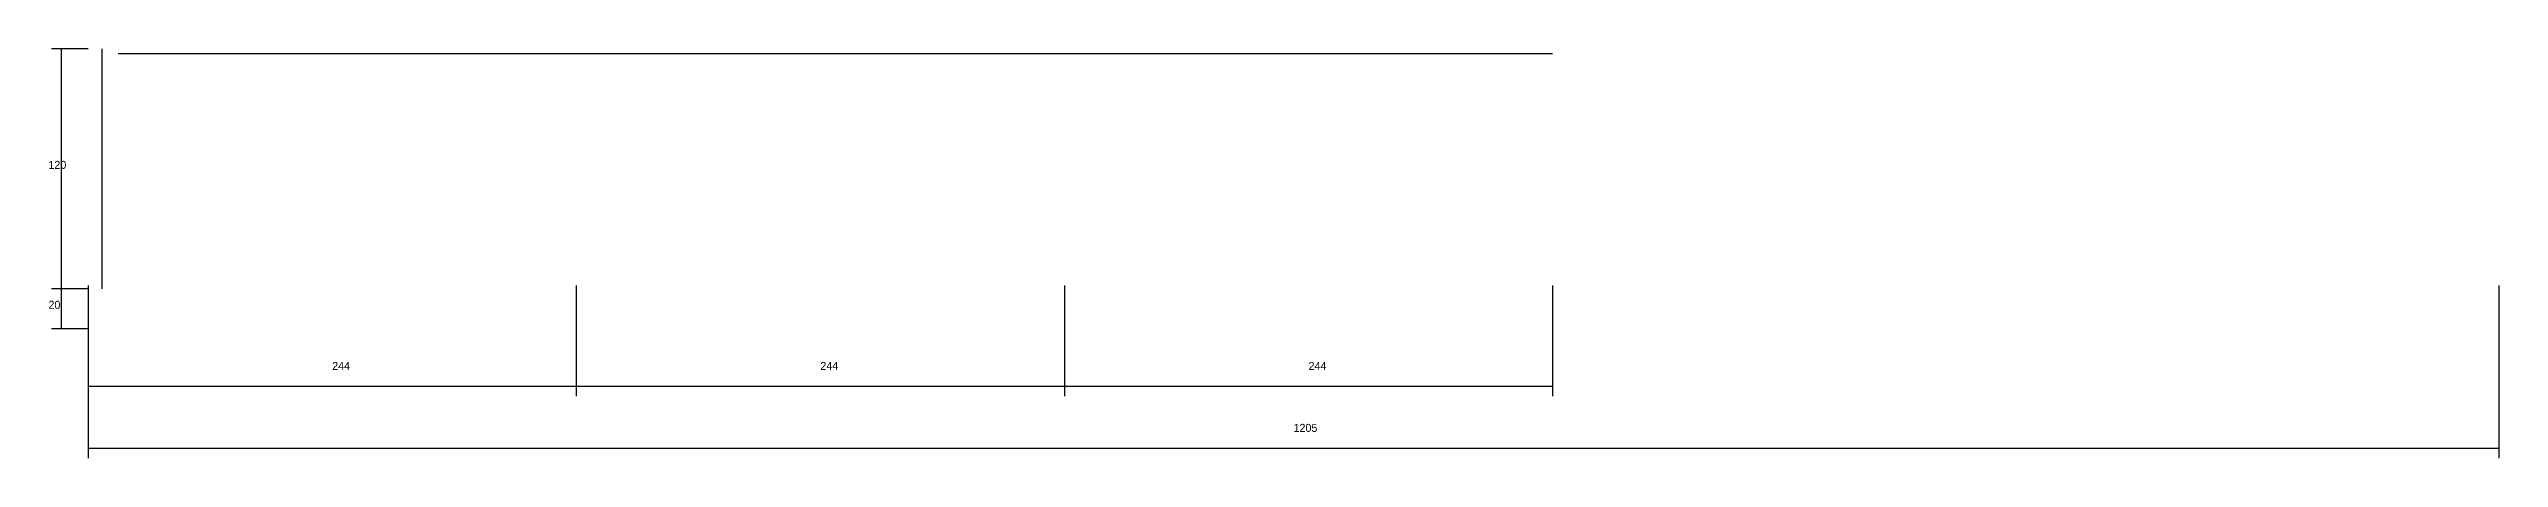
# Model space of a CAD drawing. Header units: metres. Extents: x -8742 to -5900, y 12644 to 13260.
# Drawn here: x -7125 to -5900, y 12967 to 13172 of the extents above; entities that cross this region are included whole.
import ezdxf

# ---------------------------------------------------------------- set-up
doc = ezdxf.new("R2010")
doc.units = ezdxf.units.M
doc.layers.add('COTA', color=241, linetype='Continuous')
doc.layers.add('SARR_2.2x7', color=40, linetype='Continuous')

msp = doc.modelspace()

# ---------------------------------------------------------------- linework, layer by layer
at = {"layer": 'COTA'}
for p, q in [((-7105, 13171.7), (-7123.3, 13171.7)), ((-7118.3, 13051.7), (-7118.3, 13171.7)), ((-7105, 13051.7), (-7123.3, 13051.7)), ((-7105, 13051.7), (-7123.3, 13051.7)), ((-7118.3, 13031.7), (-7118.3, 13051.7)), ((-7105, 13053.4), (-7105, 12998)), ((-7105, 13053.4), (-7105, 12967)), ((-6861, 13053.4), (-6861, 12998)), ((-6861, 13053.4), (-6861, 12998)), ((-6617, 13053.4), (-6617, 12998)), ((-6617, 13053.4), (-6617, 12998)), ((-6373, 13053.4), (-6373, 12998)), ((-5900, 13053.4), (-5900, 12967)), ((-7105, 13031.7), (-7123.3, 13031.7)), ((-7105, 13003), (-6861, 13003)), ((-6861, 13003), (-6617, 13003)), ((-6617, 13003), (-6373, 13003)), ((-7105, 12972), (-5900, 12972))]:
    msp.add_line(p, q, dxfattribs=at)
at = {"layer": 'SARR_2.2x7'}
for p, q in [((-7098, 13051.7), (-7098, 13171.7)), ((-7090, 13169.5), (-6861, 13169.5)), ((-6861, 13169.5), (-6617, 13169.5)), ((-6617, 13169.5), (-6373, 13169.5))]:
    msp.add_line(p, q, dxfattribs=at)

# ---------------------------------------------------------------- texts
at = {"layer": 'COTA'}
for s, p in [('120', (-7124.8, 13111.7)), ('20', (-7124.8, 13041.7)), ('244', (-6983, 13011.1)), ('244', (-6739, 13011.1)), ('244', (-6495, 13011.1)), ('1205', (-6502.5, 12980.1))]:
    msp.add_text(s, height=4, dxfattribs=at).set_placement(p)

doc.saveas('drawing.dxf')
